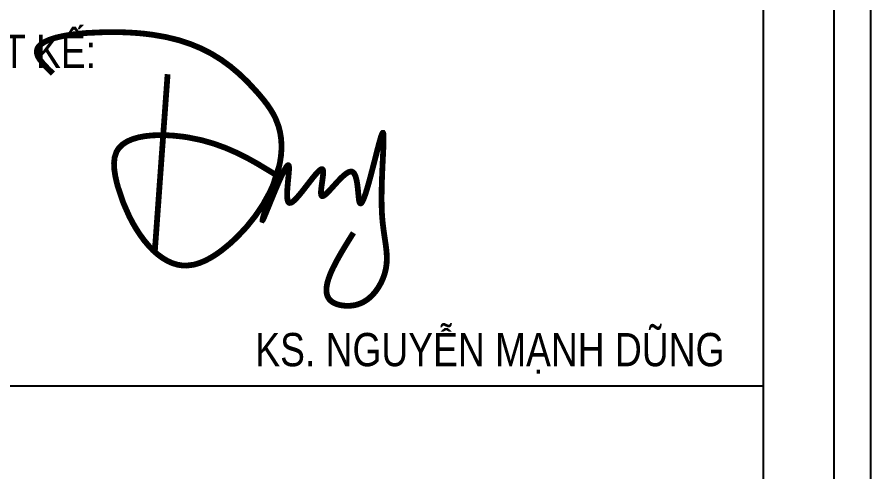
# Model space of a CAD drawing. Header units: inches. Extents: x 138 to 1256, y -84 to 787.
# Drawn here: x 1225.84 to 1255.53, y -13.54 to 2.29 of the extents above; entities that cross this region are included whole.
import ezdxf

# ---------------------------------------------------------------- set-up
doc = ezdxf.new("R2010")
doc.units = ezdxf.units.IN
doc.header["$MEASUREMENT"] = 0
for name, color, linetype in [('ENTTNTHIETKE1', 2, 'Continuous'), ('KHUNGTEN', 5, 'Continuous'), ('T.bao', 6, 'Continuous'), ('thep', 2, 'Continuous'), ('TXT', 5, 'Continuous')]:
    doc.layers.add(name, color=color, linetype=linetype)
doc.layers.add('LC ISO', color=160, linetype='Continuous', lineweight=13)
doc.layers.add('LC Net dam 1', color=30, linetype='Continuous', lineweight=30)
doc.styles.add('T2', font='', dxfattribs={"width": 0.8})
doc.styles.get('T2').set_extended_font_data('.VnArialH')

# ---------------------------------------------------------------- blocks, each defined once
blk = doc.blocks.new('Nguyen Manh Dung')
at = {"layer": 'LC ISO', "const_width": 60}
for points in [[(-1869.7, 1731.7), (-1922.2, 1783), (-1969.7, 1833.2), (-2007.6, 1881), (-2021.4, 1903.7), (-2029.8, 1922.1), (-2035.9, 1946), (-2036.3, 1965.4), (-2032.4, 1983.8), (-2024.4, 2001.1), (-2012.5, 2017.4), (-1997, 2032.7), (-1955.7, 2060.2), (-1902.3, 2084), (-1838.5, 2104.3), (-1765.9, 2121.1), (-1686.2, 2134.8), (-1601.1, 2145.5), (-1512.2, 2153.3), (-1330.1, 2161.4), (-1221.7, 2161.8), (-1153.2, 2160.5), (-1069.4, 2157), (-988.8, 2151.6), (-911.2, 2144.1), (-836.5, 2134.7), (-695.4, 2110.2), (-564.5, 2077.9), (-442.8, 2038), (-329.3, 1990.7), (-223.1, 1935.9), (-123.1, 1873.9), (-28.6, 1804.7), (61.7, 1728.3), (148.5, 1645), (256.4, 1528.1), (315.3, 1457.7), (354.2, 1406.6), (390.1, 1353.8), (421.8, 1299.2), (437.1, 1268.6), (469.2, 1185.1), (484.5, 1125.7), (494.4, 1065.1), (499.2, 1003.4), (499.1, 940.9), (494.1, 877.7), (484.6, 814), (470.8, 750.1), (452.8, 686.1), (430.8, 622.2), (405.1, 558.7), (375.8, 495.7), (307.4, 372.1), (227, 252.9), (136.4, 139.8), (37.1, 34.4), (-37.1, -34.4), (-124.5, -105.5), (-180.8, -145.4), (-237.8, -180.7), (-295.3, -210.5), (-352.8, -234), (-410.1, -250.5), (-483.1, -260), (-522.9, -259.2), (-577.9, -250.7), (-631.8, -234.4), (-684.4, -210.5), (-735.5, -179.8), (-785.2, -142.8), (-833.1, -99.9), (-879.1, -51.8), (-923.2, 1.1), (-965.2, 58.1), (-1004.9, 118.9), (-1042.3, 182.7), (-1077, 249.2), (-1138.4, 387.6), (-1194.5, 552.2), (-1207.8, 601.3), (-1223.4, 671.4), (-1233.3, 739.1), (-1235.9, 802.9), (-1229.8, 861.7), (-1211.4, 918.9), (-1186.1, 959.1), (-1148, 996.7), (-1100.6, 1027.4), (-1045.2, 1051.6), (-983, 1069.9), (-915.4, 1082.6), (-843.7, 1090.3), (-769.1, 1093.4), (-692.9, 1092.4), (-616.5, 1087.8), (-517, 1076.8), (-467.8, 1069.4), (-329.1, 1041.1), (-199.4, 1004.1), (-77.6, 959.8), (37.7, 909.4), (147.7, 854), (253.9, 794.9), (459.7, 670.7)], [(-813.8, -118), (-801.7, 49.6), (-789.6, 217.1), (-777.5, 384.7), (-765.4, 552.3), (-753.3, 719.9), (-741.2, 887.5), (-729.1, 1055.1), (-717, 1222.7), (-704.9, 1390.3), (-692.8, 1557.9), (-680.7, 1725.5)], [(476.7, 775.1), (449.1, 689.3), (422.1, 605.3), (409, 564.5), (396.3, 524.9), (384.1, 486.6), (372.5, 449.9), (361.5, 414.9), (351.2, 382), (341.7, 351.3), (333.1, 323.1), (325.4, 297.6), (318.8, 275), (313.2, 255.6), (308.9, 239.5), (305.8, 227), (304.1, 218.3), (303.8, 213.7), (305, 213.3), (306.2, 214.8), (307.8, 217.4), (309.9, 221.2), (312.8, 227.2), (315.2, 232.5), (318.5, 239.9), (326.3, 258), (335.5, 280.2), (346, 305.8), (357.7, 334.3), (370.2, 365.4), (383.6, 398.3), (397.7, 432.7), (427, 503.8), (456.9, 574.6), (471.7, 608.6), (486.2, 640.9), (500.2, 671.2), (513.5, 698.8), (526, 723.3), (537.6, 744.1), (548, 760.8), (552.7, 767.4), (557.1, 772.8), (561.1, 776.9), (564.7, 779.7), (567.9, 781), (570.7, 780.8), (573.1, 779.1), (575, 775.8), (576.2, 771.5), (577.3, 764.1), (577.7, 755.8), (577.8, 746.1), (577.5, 735), (576.8, 722.7), (574.7, 695), (571.9, 664), (568.6, 630.6), (565.3, 595.9), (559.8, 526.5), (558.4, 493.9), (558.3, 464), (559.9, 437.8), (561.4, 426.4), (563.5, 416.3), (566.2, 407.6), (569.5, 400.6), (573.6, 395.1), (579.8, 390.9), (583.8, 389.9), (590.1, 390.1), (597, 392.1), (604.6, 395.7), (612.9, 401), (621.7, 407.7), (631, 415.7), (640.8, 425), (661.7, 446.8), (683.9, 472.2), (707.1, 500.4), (730.9, 530.4), (778.9, 592.6), (802.4, 622.9), (825, 651.6), (846.4, 677.8), (866.2, 700.6), (875.4, 710.4), (884.1, 719), (892.2, 726.4), (899.6, 732.3), (906.4, 736.7), (912.5, 739.6), (917.8, 740.6), (922.3, 739.9), (926, 737.1), (928.7, 732.3), (930.5, 725.5), (931.5, 716.6), (931.7, 706), (931.3, 693.9), (930.3, 680.5), (928.8, 665.9), (924.8, 634.5), (920.1, 601.3), (915.5, 568), (911.6, 536.4), (910.2, 521.8), (909.4, 508.2), (909.1, 495.9), (909.5, 485.2), (910.6, 476.1), (912.7, 469), (914.5, 465.6), (919.7, 461.3), (924.7, 460.6), (930.5, 461.9), (937.2, 465), (944.7, 469.8), (953, 476.1), (961.9, 483.8), (971.4, 492.7), (981.5, 502.7), (1003.1, 525.5), (1026.3, 551), (1075.6, 605.5), (1100.8, 632.2), (1125.7, 657), (1150, 678.9), (1161.8, 688.3), (1173.2, 696.6), (1184.2, 703.5), (1194.7, 709), (1204.8, 712.9), (1214.3, 715), (1223.1, 715.3), (1227.8, 714.6), (1238.8, 709.7), (1245.7, 704), (1251.9, 696.6), (1257.5, 687.5), (1262.6, 677.1), (1267.2, 665.3), (1275, 638.6), (1281.3, 608.5), (1286.2, 576.3), (1290.2, 543.3), (1293.5, 510.5), (1296.4, 479.3), (1299.2, 450.8), (1302.2, 426.2), (1303.8, 415.8), (1306.1, 405.1), (1307.7, 399.4), (1309.9, 393.6), (1312.4, 389.4), (1315, 386.6), (1317.8, 385.3), (1320.8, 385.3), (1323.9, 386.7), (1327.2, 389.4), (1330.7, 393.4), (1334.3, 398.6), (1341.9, 412.3), (1350, 430.2), (1358.6, 452), (1367.5, 477.1), (1376.8, 505.4), (1386.4, 536.3), (1396.1, 569.5), (1406.1, 604.5), (1426.2, 678.8), (1466, 832.7), (1475.5, 870), (1484.7, 906.2), (1493.5, 940.7), (1502, 973.2), (1510, 1003.3), (1517.5, 1030.6), (1524.5, 1054.8), (1530.8, 1075.4), (1537.5, 1095.2), (1541.3, 1104.4), (1545.4, 1112.5), (1548.9, 1116.5), (1551.8, 1116.5), (1554.1, 1112.9), (1555.8, 1105.6), (1557, 1095), (1557.7, 1081.3), (1558, 1064.5), (1557.9, 1044.9), (1557.5, 1022.7), (1556.7, 998), (1555.7, 971.1), (1554.5, 942), (1553.1, 911.1), (1551.5, 878.4), (1549.9, 844.2), (1546.4, 771.9), (1543.1, 695.7), (1540.2, 617), (1538.1, 537.2), (1537, 457.9), (1537.4, 380.5), (1539.5, 306.5), (1541.1, 276.3), (1543.7, 237.2), (1546.6, 204.5), (1549.8, 173), (1557.1, 113.3), (1565, 57.4), (1572.8, 4.9), (1580.1, -45), (1586, -92.9), (1590.1, -139.3), (1591.6, -184.9), (1589.9, -230.2), (1584.5, -275.9), (1580.2, -299.1), (1573.1, -328.4), (1567.9, -346.6), (1559.8, -370.8), (1550.5, -395.1), (1539.9, -419.5), (1528.1, -443.6), (1515.1, -467.4), (1500.9, -490.7), (1485.4, -513.4), (1468.8, -535.2), (1450.9, -556), (1431.9, -575.8), (1411.7, -594.2), (1390.4, -611.1), (1367.9, -626.4), (1344.3, -640), (1319.6, -651.6), (1288.3, -662.8), (1266.9, -668.4), (1239.2, -673.4), (1211.1, -676.3), (1183, -677.2), (1155.4, -676), (1128.4, -673), (1102.7, -668.2), (1078.5, -661.6), (1056.3, -653.3), (1039.1, -645), (1019.1, -632.2), (1004.5, -619.5), (992.2, -605.4), (982.4, -589.9), (974.9, -573.2), (969.6, -555.2), (966.4, -536), (965.3, -515.7), (966, -494.4), (968.7, -472), (973, -448.6), (979, -424.3), (986.6, -399.1), (995.7, -373.1), (1006.1, -346.3), (1017.8, -318.8), (1030.7, -290.7), (1059.8, -232.6), (1092.5, -172.4), (1128.2, -110.6), (1166.1, -47.5), (1245.6, 80.6)]]:
    blk.add_lwpolyline(points, dxfattribs=at)
blk = doc.blocks.new('khung vpn')
at = {"layer": 'Defpoints'}
blk.add_line((52556.4596, -4235.2757), (52556.4596, -4195.4455), dxfattribs=at)
at = {"layer": 'KHUNGTEN'}
blk.add_lwpolyline([(52556.243, -4234.885), (52502.0479, -4234.885), (52502.0479, -4195.6621), (52556.243, -4195.6621)], close=True, dxfattribs=at)
at = {"layer": 'T.bao'}
blk.add_line((52549.4429, -4222.9869), (52555.8322, -4222.9869), dxfattribs=at)
at = {"layer": 'thep'}
for points in [[(52555.8322, -4234.4741), (52502.4588, -4234.4741), (52502.4588, -4196.073), (52555.8322, -4196.073)], [(52555.8322, -4196.073), (52555.8322, -4234.4741), (52549.4429, -4234.4741), (52549.4429, -4196.073)]]:
    blk.add_lwpolyline(points, close=True, dxfattribs=at)
at = {"layer": 'TXT', "linetype": 'Continuous'}
blk.add_line((52555.8322, -4196.073), (52555.8322, -4234.4741), dxfattribs=at)
at = {"layer": 'LC Net dam 1', "xscale": 0.0005625000000000002, "yscale": 0.0005625000000000002, "zscale": 0.0005625000000000002}
blk.add_blockref('Nguyen Manh Dung', (52552.7422, -4222.1386), dxfattribs=at)
at = {"layer": 'TXT', "linetype": 'Continuous', "style": 'T2', "width": 0.8}
for s, p in [('chñ nhiÖm thiÕt kÕ:', (52549.6165, -4221.1324)), ('ks. nguyÔn m¹nh dòng', (52552.8706, -4222.8719))]:
    blk.add_text(s, height=0.194085, dxfattribs=at).set_placement(p)

msp = doc.modelspace()

# ---------------------------------------------------------------- block references
at = {"layer": 'ENTTNTHIETKE1', "color": 6, "xscale": 5.965326529308613, "yscale": 5.965326529308613, "zscale": 5.965326529308613}
msp.add_blockref('khung vpn', (-312260.911, 25180.949), dxfattribs=at)

doc.saveas('drawing.dxf')
